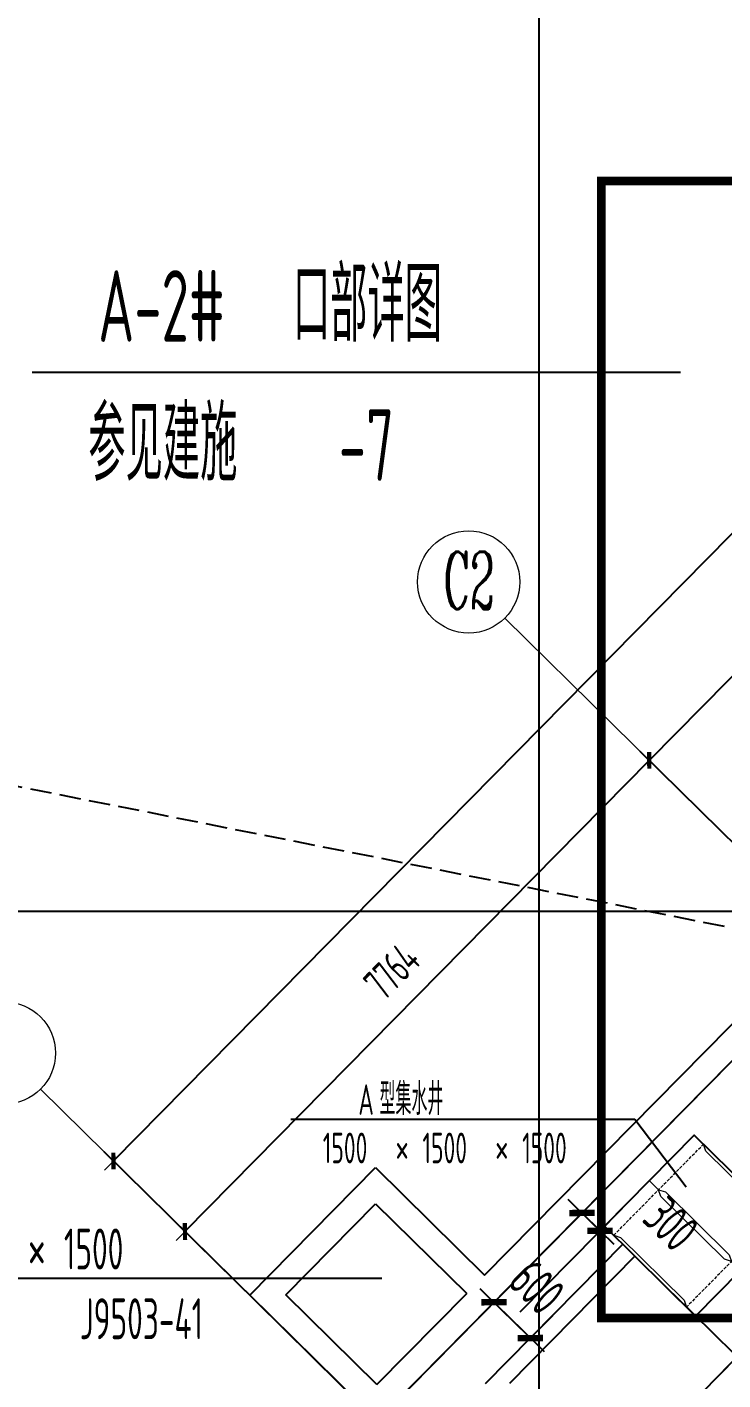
# Model space of a CAD drawing. Extents: x 1596194 to 1987057, y -212608 to 63160.
# Drawn here: x 1647025 to 1655192, y 25811 to 41692 of the extents above; entities that cross this region are included whole.
import ezdxf
from ezdxf.enums import TextEntityAlignment as Align

# ---------------------------------------------------------------- set-up
doc = ezdxf.new("R2010")
doc.units = 0
doc.header["$LTSCALE"] = 100
doc.header["$MEASUREMENT"] = 0
doc.linetypes.add('DASH', pattern=[0.35, 0.25, -0.1])
doc.layers.get('0').update_dxf_attribs({"linetype": 'CONTINUOUS'})
doc.layers.get('DEFPOINTS').update_dxf_attribs({"linetype": 'CONTINUOUS'})
for name, color, linetype in [('2-栏杆', 253, 'CONTINUOUS'), ('DOTE', 251, 'CONTINUOUS'), ('PUB_DIM', 3, 'CONTINUOUS'), ('PUB_TEXT', 30, 'CONTINUOUS'), ('WALL', 2, 'CONTINUOUS'), ('WINDOW', 4, 'CONTINUOUS'), ('图层2', 251, 'CONTINUOUS')]:
    doc.layers.add(name, color=color, linetype=linetype)
doc.layers.add('AXIS', color=3, linetype='CONTINUOUS', lineweight=9)
doc.styles.add('COMPLEX', font='COMPLEX.shx')
doc.styles.add('DIM_FONT', font='SYSZ.shx', dxfattribs={"width": 0.7, "bigfont": 'SYFS.shx'})
doc.dimstyles.new('DIMN-200', dxfattribs={"dimtxt": 300, "dimasz": 1, "dimexe": 250, "dimexo": 0, "dimgap": 150, "dimtad": 1, "dimdec": 0, "dimdsep": 46, "dimtxsty": 'DIM_FONT', "dimblk": '_DIMX', "dimcen": 2.5, "dimclrd": 3, "dimclre": 3, "dimclrt": 7, "dimadec": 0, "dimazin": 0, "dimtfac": 1, "dimtdec": 0, "dimtix": 1, "dimtmove": 2, "dimatfit": 3, "dimldrblk": '_DIMX', "dimfxl": 0, "dimtolj": 1, "dimtzin": 0, "dimarcsym": 0})
doc.dimstyles.new('DIMN150', dxfattribs={"dimscale": 1.5, "dimtxt": 300, "dimasz": 1, "dimexe": 250, "dimexo": 300, "dimgap": 30, "dimtad": 1, "dimdec": 0, "dimzin": 0, "dimdsep": 46, "dimtxsty": 'DIM_FONT', "dimblk": 'ARCHTICK', "dimcen": 0.09, "dimclrt": 7, "dimazin": 2, "dimtfac": 1, "dimtdec": 0, "dimtix": 1, "dimtmove": 2, "dimatfit": 3, "dimldrblk": 'DOT', "dimfxl": 0, "dimtolj": 1, "dimtzin": 0, "dimarcsym": 0})

# ---------------------------------------------------------------- blocks, each defined once
blk = doc.blocks.new('_archtick')
blk.add_line((-150, 0), (150, 0))
at = {"const_width": 50}
blk.add_lwpolyline([(-70, -70), (70, 70)], dxfattribs=at)
blk = doc.blocks.new('*D275')
at = {"layer": 'DEFPOINTS', "color": 0}
for p in [(1652063, 26275), (1652932, 26302), (1652490, 25854)]:
    blk.add_point(p, dxfattribs=at)
at = {"layer": 'PUB_DIM', "color": 0, "lineweight": -2}
for p, q in [((1652379, 26596), (1652767, 26990)), ((1652504, 26723), (1652932, 26302)), ((1652806, 26175), (1653195, 26569))]:
    blk.add_line(p, q, dxfattribs=at)
at = {"layer": 'PUB_DIM', "color": 0, "lineweight": -2, "xscale": 1.5, "yscale": 1.5, "zscale": 1.5}
for p, rotation in [((1652504, 26723), 135.4212849043454), ((1652932, 26302), 315.4212849043454)]:
    blk.add_blockref('_archtick', p, dxfattribs=dict(at, rotation=rotation))
at = {"layer": 'PUB_DIM', "color": 7, "insert": (1653008, 26904), "char_height": 450, "attachment_point": 5, "rotation": 315.4213, "style": 'DIM_FONT'}
blk.add_mtext('\\A1;600', dxfattribs=at)
blk = doc.blocks.new('_Dot')
at = {"color": 0, "linetype": 'ByBlock', "lineweight": -2}
blk.add_line((-0.5, 0), (-1, 0), dxfattribs=at)
at = {"color": 0, "linetype": 'ByBlock', "const_width": 0.5}
blk.add_lwpolyline([(-0.25, 0, 1), (0.25, 0, 1)], format="xyb", close=True, dxfattribs=at)
blk = doc.blocks.new('*D794')
at = {"layer": 'DEFPOINTS', "color": 0}
for p in [(1654284, 27140), (1655358, 26082), (1651828, 24647)]:
    blk.add_point(p, dxfattribs=at)
at = {"layer": 'PUB_DIM', "color": 0, "lineweight": -2}
for p, q in [((1654605, 26824), (1655625, 25819)), ((1652902, 23589), (1655358, 26082)), ((1652148, 24331), (1653169, 23326))]:
    blk.add_line(p, q, dxfattribs=at)
at = {"layer": 'PUB_DIM', "color": 0, "lineweight": -2, "xscale": 1.5, "yscale": 1.5, "zscale": 1.5}
for p, rotation in [((1655358, 26082), 45.42128490435098), ((1652902, 23589), 225.421284904351)]:
    blk.add_blockref('_archtick', p, dxfattribs=dict(at, rotation=rotation))
at = {"layer": 'PUB_DIM', "color": 7, "insert": (1653915, 25047), "char_height": 450, "attachment_point": 5, "rotation": 45.4213, "style": 'DIM_FONT'}
blk.add_mtext('\\A1;3500', dxfattribs=at)
blk = doc.blocks.new('*D1071')
at = {"layer": 'DEFPOINTS', "color": 0}
for p in [(1653750, 27561), (1652283, 26499), (1652497, 26289)]:
    blk.add_point(p, dxfattribs=at)
at = {"layer": 'PUB_DIM', "color": 0, "lineweight": -2}
for p, q in [((1652599, 26820), (1653800, 28038)), ((1652813, 26609), (1654014, 27828)), ((1653537, 27771), (1653750, 27561))]:
    blk.add_line(p, q, dxfattribs=at)
at = {"layer": 'PUB_DIM', "color": 0, "lineweight": -2, "xscale": 1.5, "yscale": 1.5, "zscale": 1.5}
for p, rotation in [((1653537, 27771), 135.4212849043926), ((1653750, 27561), 315.4212849043926)]:
    blk.add_blockref('_archtick', p, dxfattribs=dict(at, rotation=rotation))
at = {"layer": 'PUB_DIM', "color": 7, "insert": (1654583, 27646), "char_height": 450, "attachment_point": 5, "rotation": 315.4213, "style": 'DIM_FONT'}
blk.add_mtext('\\A1;300', dxfattribs=at)
blk = doc.blocks.new('A$C48F76036')
at = {"layer": 'AXIS', "color": 6, "linetype": 'DASH'}
for p, q in [((0, 900), (1000, 900)), ((1000, 100), (0, 100))]:
    blk.add_line(p, q, dxfattribs=at)
at = {"layer": 'AXIS', "color": 6}
for points in [[(500, 0), (500, 100), (475, 150), (475, 850), (500, 900), (500, 1000), (0, 1000), (0, 900), (25, 850), (25, 150), (0, 100), (0, 0), (500, 0)], [(1000, 0), (1000, 100), (975, 150), (975, 850), (1000, 900), (1000, 1000), (500, 1000), (500, 900), (525, 850), (525, 150), (500, 100), (500, 0), (1000, 0)]]:
    blk.add_lwpolyline(points, close=True, dxfattribs=at)
at = {"layer": 'WINDOW'}
blk.add_lwpolyline([(0, 0), (1000, 0), (1000, 1000), (0, 1000)], close=True, dxfattribs=at)
blk = doc.blocks.new('_DIMX')
blk.add_line((-150, 0), (150, 0))
at = {"const_width": 50}
blk.add_lwpolyline([(-70, -70), (70, 70)], dxfattribs=at)
blk = doc.blocks.new('*D17')
at = {"layer": 'AXIS', "color": 3, "lineweight": -2}
for p, q in [((1660867, 38059), (1659929, 38983)), ((1660035, 38877), (1654328, 33085)), ((1655158, 32266), (1654220, 33189))]:
    blk.add_line(p, q, dxfattribs=at)
at = {"layer": 'DEFPOINTS', "color": 0}
for p in [(1660867, 38059), (1654327, 33084), (1655158, 32266)]:
    blk.add_point(p, dxfattribs=at)
at = {"layer": 'AXIS', "color": 3, "lineweight": -2}
for p, rotation in [((1660036, 38878), 45.42128490416798), ((1654327, 33084), 225.4212849041679)]:
    blk.add_blockref('_DIMX', p, dxfattribs=dict(at, rotation=rotation))
at = {"layer": 'AXIS', "color": 7, "insert": (1656887, 36272), "char_height": 375, "attachment_point": 5, "rotation": 45.4213, "style": 'DIM_FONT'}
blk.add_mtext('\\A1;8134', dxfattribs=at)
blk = doc.blocks.new('*D16')
at = {"layer": 'AXIS', "color": 3, "lineweight": -2}
for p, q in [((1654326, 33083), (1648878, 27555)), ((1655158, 32266), (1654220, 33189)), ((1649708, 26735), (1648771, 27659))]:
    blk.add_line(p, q, dxfattribs=at)
at = {"layer": 'DEFPOINTS', "color": 0}
for p in [(1655158, 32266), (1648878, 27554), (1649708, 26735)]:
    blk.add_point(p, dxfattribs=at)
at = {"layer": 'AXIS', "color": 3, "lineweight": -2}
for p, rotation in [((1654327, 33084), 45.42128490416862), ((1648878, 27554), 225.4212849041686)]:
    blk.add_blockref('_DIMX', p, dxfattribs=dict(at, rotation=rotation))
at = {"layer": 'AXIS', "color": 7, "insert": (1651307, 30610), "char_height": 375, "attachment_point": 5, "rotation": 45.4213, "style": 'DIM_FONT'}
blk.add_mtext('\\A1;7764', dxfattribs=at)
blk = doc.blocks.new('*D19')
at = {"layer": 'AXIS', "color": 3, "lineweight": -2}
for p, q in [((1668658, 45966), (1666881, 47717)), ((1666987, 47611), (1648039, 28382)), ((1649708, 26735), (1647931, 28487))]:
    blk.add_line(p, q, dxfattribs=at)
at = {"layer": 'DEFPOINTS', "color": 0}
for p in [(1668658, 45966), (1648038, 28381), (1649708, 26735)]:
    blk.add_point(p, dxfattribs=at)
at = {"layer": 'AXIS', "color": 3, "lineweight": -2}
for p, rotation in [((1666987, 47611), 45.42128490416862), ((1648038, 28381), 225.4212849041686)]:
    blk.add_blockref('_DIMX', p, dxfattribs=dict(at, rotation=rotation))
at = {"layer": 'AXIS', "color": 7, "insert": (1657218, 38287), "char_height": 375, "attachment_point": 5, "rotation": 45.4213, "style": 'DIM_FONT'}
blk.add_mtext('\\A1;26998', dxfattribs=at)

msp = doc.modelspace()

# ---------------------------------------------------------------- linework, layer by layer
at = {"layer": '2-栏杆', "linetype": 'DASH', "ltscale": 10}
msp.add_line((1656582.23, 30861.786), (1619612.303, 38183.344), dxfattribs=at)
at = {"layer": 'AXIS'}
for p, q in [((1655157.657, 32265.563), (1652632.319, 34754.035)), ((1649708.246, 26735.42), (1647182.908, 29223.892))]:
    msp.add_line(p, q, dxfattribs=at)
for centre in [(1652208.055, 35178.299), (1646758.644, 29648.156)]:
    msp.add_circle(centre, 600, dxfattribs=at)
at = {"layer": 'DOTE'}
for p, q in [((1677813.148, 52407.236), (1642155.981, 16221.814)), ((1653030.206, 50334.236), (1653030.206, -36126.938)), ((1655157.657, 32265.563), (1670680.106, 16969.719)), ((1799629.617, 31310.131), (1638383.856, 31310.131)), ((1649708.246, 26735.42), (1665360.414, 11311.751))]:
    msp.add_line(p, q, dxfattribs=at)
at = {"layer": 'PUB_TEXT'}
for p, q in [((1654691.858, 37636.12), (1647085.444, 37636.12)), ((1650120.759, 28870.642), (1654156.305, 28870.642)), ((1654156.305, 28870.642), (1654759.044, 28077.366)), ((1651189.707, 27000.577), (1643640.965, 27000.577))]:
    msp.add_line(p, q, dxfattribs=at)
at = {"layer": 'WALL'}
for p, q in [((1652394.642, 27039.578), (1656157.978, 30858.667)), ((1651343.381, 25545.324), (1656371.664, 30648.1)), ((1649638.56, 26807.175), (1651112.526, 28302.977)), ((1651112.526, 28302.977), (1652394.642, 27039.578)), ((1650062.813, 26810.294), (1651115.645, 27878.725)), ((1651115.645, 27878.725), (1652184.076, 26825.892)), ((1650920.676, 25543.775), (1649638.56, 26807.175)), ((1651131.243, 25757.462), (1650062.813, 26810.294)), ((1651131.243, 25757.462), (1652184.076, 26825.892))]:
    msp.add_line(p, q, dxfattribs=at)
at = {"layer": 'WINDOW'}
for p, q in [((1654016.8, 27403.512), (1652402.458, 25765.255)), ((1654159.256, 27263.133), (1652685.293, 25767.334))]:
    msp.add_line(p, q, dxfattribs=at)
at = {"layer": '图层2', "linetype": 'DASH', "ltscale": 10, "const_width": 100}
msp.add_lwpolyline([(1653765.244, 39884.209), (1667828.866, 39884.209), (1667828.866, 26538.688), (1653765.244, 26538.688)], close=True, dxfattribs=at)

# ---------------------------------------------------------------- block references
at = {"layer": 'AXIS', "xscale": 1.5, "yscale": 1.5, "zscale": 1.5, "rotation": 45.42073270874666}
msp.add_blockref('A$C48F76036', (1654871.535, 26561.238), dxfattribs=at)

# ---------------------------------------------------------------- texts
at = {"layer": 'AXIS', "style": 'COMPLEX', "width": 1.339286}
msp.add_attdef('C2', text='2', height=672, dxfattribs=at).set_placement((1651913.104, 34860.203), (1652513.104, 34860.203), align=Align.FIT)
at = {"layer": 'PUB_TEXT', "style": 'DIM_FONT'}
for s, height, width, p in [('口部详图', 868.1102, 0.7, (1650143.967, 37997.604)), ('A-2#', 840, 0.65625, (1647860.217, 37997.604)), ('参见建施', 868.1102, 0.7, (1647743.287, 36366.065)), ('-7', 840, 0.65625, (1650683.287, 36366.065)), ('A', 360, 0.65625, (1650913.232, 28922.069)), ('型集水井', 372.0472, 0.7, (1651160.732, 28922.069)), ('1500', 360, 0.65625, (1650495.512, 28353.597)), ('×', 372.047, 0.7, (1651350.512, 28353.597)), ('1500', 360, 0.65625, (1651665.512, 28353.597)), ('×', 372.047, 0.7, (1652520.512, 28353.597)), ('1500', 360, 0.65625, (1652835.512, 28353.597)), ('1500', 480, 0.65625, (1647457.515, 27108.339)), ('×', 496.063, 0.7, (1647037.515, 27108.339)), ('J9503-41', 480, 0.65625, (1647643.611, 26289.099))]:
    msp.add_text(s, height=height, dxfattribs=dict(at, width=width)).set_placement(p)

# ---------------------------------------------------------------- dimensions: what is measured, and where the dimension line sits
at = {"layer": 'AXIS'}
for p1, p2, distance, picture, middle in [((1668657.657, 45965.563), (1649708.246, 26735.42), -2344.88, '*D19', (1657217.634, 38287.118)), ((1660866.695, 38059.179), (1655157.657, 32265.563), -1166.05, '*D17', (1656886.524, 36271.59)), ((1655157.657, 32265.563), (1649708.246, 26735.42), -1166.05, '*D16', (1651307.299, 30609.711))]:
    dim = msp.add_aligned_dim(p1=p1, p2=p2, distance=distance, dimstyle='DIMN-200', override={"dimtxt": 375, "dimexe": 150, "dimgap": 200, "dimzin": 0, "dimblk1": '_DIMX', "dimblk2": '_DIMX', "dimsah": 1, "dimcen": 200, "dimclrt": 7}, dxfattribs=at)
    dim.commit()
    dim.dimension.update_dxf_attribs({"geometry": picture, "text_midpoint": middle})
at = {"layer": 'PUB_DIM'}
for base, p1, p2, picture, middle in [((1653750.389, 27560.642), (1652283.182, 26499.048), (1652496.833, 26288.515), '*D1071', (1654582.781, 27645.935)), ((1652931.575, 26302.21), (1652062.822, 26275.424), (1652490.194, 25854.29), '*D275', (1653008.021, 26904.335))]:
    dim = msp.add_linear_dim(base=base, p1=p1, p2=p2, angle=315.4212849, dimstyle='DIMN150', dxfattribs=at)
    dim.commit()
    dim.dimension.update_dxf_attribs({"geometry": picture, "text_midpoint": middle, "dimtype": 129})
dim = msp.add_aligned_dim(p1=(1651827.552, 24647.054), p2=(1654284.158, 27140.054), distance=-1507.815, dimstyle='DIMN150', dxfattribs=at)
dim.commit()
dim.dimension.update_dxf_attribs({"geometry": '*D794', "text_midpoint": (1653914.639, 25047.306)})

doc.saveas('drawing.dxf')
